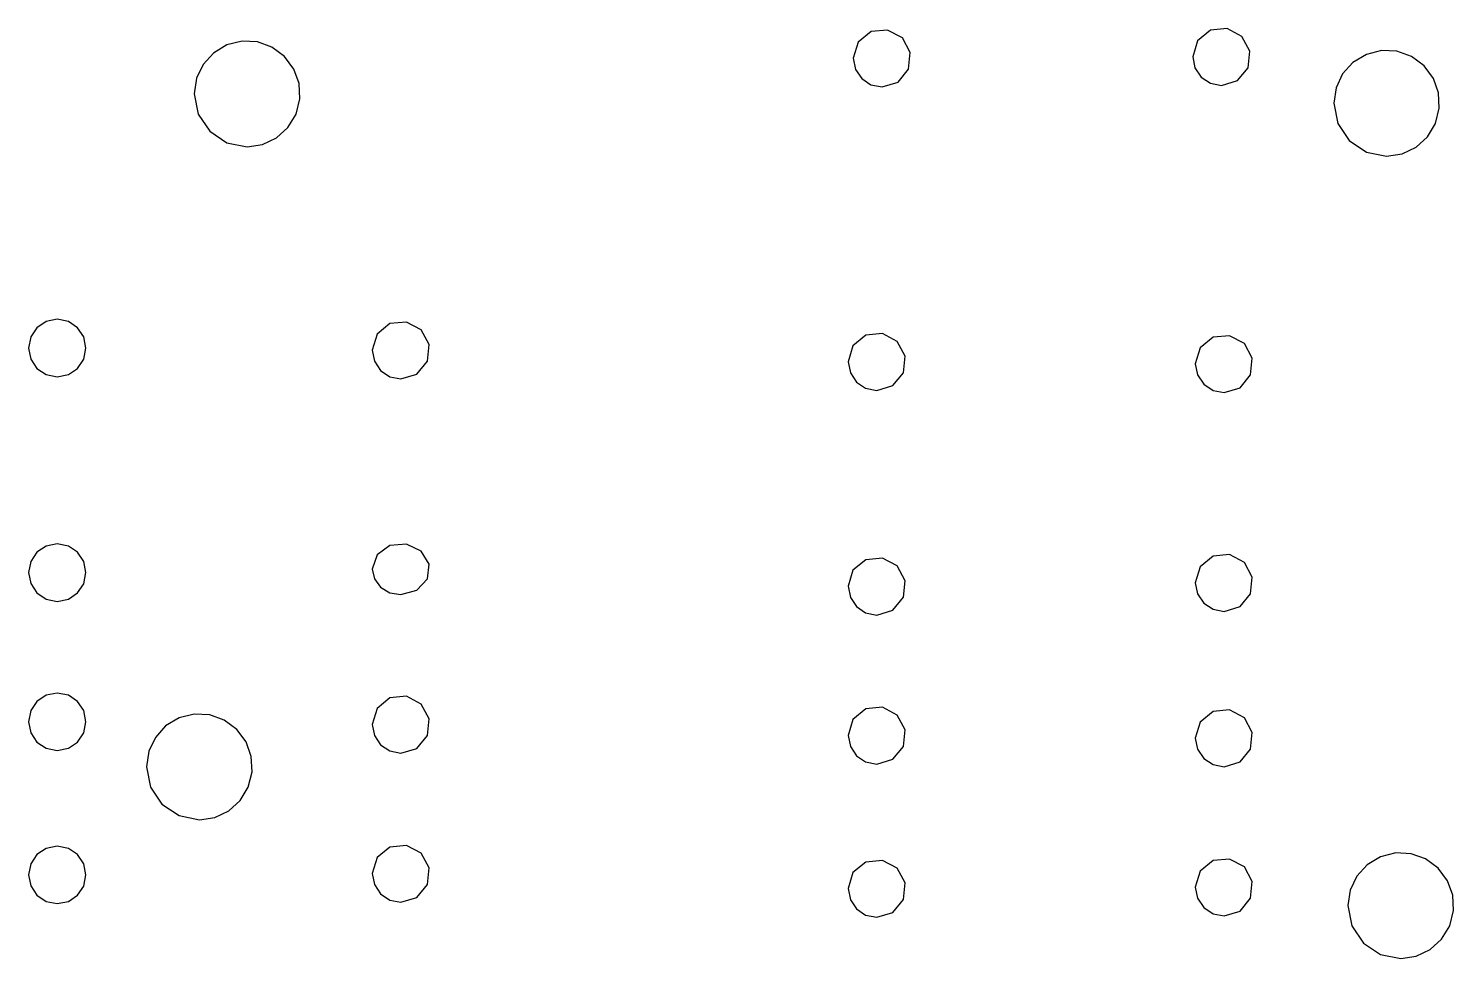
# Model space of a CAD drawing. Extents: x 36.3 to 95, y 830.9 to 869.3.
import ezdxf

# ---------------------------------------------------------------- set-up
doc = ezdxf.new("R2010")
doc.units = 0

msp = doc.modelspace()

# ---------------------------------------------------------------- linework, layer by layer
at = {"layer": 'milled_holes', "color": 7}
for points in [[(71.456169, 866.852886), (72.11452, 867.052595), (72.550966, 867.584406), (72.618399, 868.269068), (72.29409, 868.875807), (71.687351, 869.200116), (71.002689, 869.132683), (70.470878, 868.696237), (70.271169, 868.037886), (70.364292, 867.576631), (70.618248, 867.199965), (70.994914, 866.946009), (71.456169, 866.852886), (71.456169, 866.852886)], [(85.451408, 866.915813), (86.109759, 867.115522), (86.546205, 867.647333), (86.613638, 868.331995), (86.289329, 868.938734), (85.68259, 869.263043), (84.997928, 869.19561), (84.466117, 868.759164), (84.266408, 868.100813), (84.356611, 867.647333), (84.613487, 867.262892), (84.997928, 867.006016), (85.451408, 866.915813), (85.451408, 866.915813)], [(45.278145, 864.386746), (45.917946, 864.482551), (46.490379, 864.754473), (46.960663, 865.179272), (47.294016, 865.733708), (47.450345, 866.36147), (47.418183, 866.994389), (47.205689, 867.591438), (46.821026, 868.11159), (46.300874, 868.496253), (45.703825, 868.708747), (45.070906, 868.740909), (44.443144, 868.58458), (43.888708, 868.251227), (43.463909, 867.780943), (43.191987, 867.20851), (43.096182, 866.568709), (43.262274, 865.733708), (43.735264, 865.025828), (44.443144, 864.552838), (45.278145, 864.386746), (45.278145, 864.386746)], [(92.259392, 863.999844), (92.899193, 864.095649), (93.471626, 864.367571), (93.94191, 864.79237), (94.275263, 865.346806), (94.431592, 865.974568), (94.39943, 866.607487), (94.186936, 867.204536), (93.802273, 867.724688), (93.282121, 868.109351), (92.685072, 868.321845), (92.052153, 868.354007), (91.424391, 868.197678), (90.869955, 867.864325), (90.445156, 867.394041), (90.173234, 866.821608), (90.077429, 866.181807), (90.243521, 865.346806), (90.716511, 864.638926), (91.424391, 864.165936), (92.259392, 863.999844), (92.259392, 863.999844)], [(37.45002, 854.904217), (37.911275, 854.99734), (38.287941, 855.251296), (38.541897, 855.627962), (38.63502, 856.089217), (38.541897, 856.550472), (38.287941, 856.927138), (37.911275, 857.181094), (37.45002, 857.274217), (36.988765, 857.181094), (36.612099, 856.927138), (36.358143, 856.550472), (36.26502, 856.089217), (36.355223, 855.635737), (36.612099, 855.251296), (36.99654, 854.99442), (37.45002, 854.904217), (37.45002, 854.904217)], [(51.619072, 854.813579), (52.277423, 855.013288), (52.713869, 855.545099), (52.781302, 856.229761), (52.456993, 856.8365), (51.850254, 857.160809), (51.165592, 857.093376), (50.633781, 856.65693), (50.434072, 855.998579), (50.524275, 855.545099), (50.781151, 855.160658), (51.165592, 854.903782), (51.619072, 854.813579), (51.619072, 854.813579)], [(71.240227, 854.341106), (71.898578, 854.540815), (72.335024, 855.072626), (72.402457, 855.757288), (72.078148, 856.364027), (71.471409, 856.688336), (70.786747, 856.620903), (70.254936, 856.184457), (70.055227, 855.526106), (70.14835, 855.064851), (70.402306, 854.688185), (70.778972, 854.434229), (71.240227, 854.341106), (71.240227, 854.341106)], [(85.555534, 854.250408), (86.213885, 854.450117), (86.650331, 854.981928), (86.717764, 855.66659), (86.393455, 856.273329), (85.786716, 856.597638), (85.102054, 856.530205), (84.570243, 856.093759), (84.370534, 855.435408), (84.460737, 854.981928), (84.717613, 854.597487), (85.102054, 854.340611), (85.555534, 854.250408), (85.555534, 854.250408)], [(37.45002, 845.643841), (37.911275, 845.736964), (38.287941, 845.99092), (38.541897, 846.367586), (38.63502, 846.828841), (38.541897, 847.290096), (38.287941, 847.666762), (37.911275, 847.920718), (37.45002, 848.013841), (36.988765, 847.920718), (36.612099, 847.666762), (36.358143, 847.290096), (36.26502, 846.828841), (36.355223, 846.375361), (36.612099, 845.99092), (36.99654, 845.734044), (37.45002, 845.643841), (37.45002, 845.643841)], [(51.619072, 845.921201), (52.277423, 846.098791), (52.713869, 846.571703), (52.781302, 847.180537), (52.456993, 847.720078), (51.850254, 848.008469), (51.165592, 847.948505), (50.633781, 847.560396), (50.434072, 846.974959), (50.524275, 846.571703), (50.781151, 846.22984), (51.165592, 846.001413), (51.619072, 845.921201), (51.619072, 845.921201)], [(71.240227, 845.080669), (71.898578, 845.280378), (72.335024, 845.812189), (72.402457, 846.496851), (72.078148, 847.10359), (71.471409, 847.427899), (70.786747, 847.360466), (70.254936, 846.92402), (70.055227, 846.265669), (70.14835, 845.804414), (70.402306, 845.427748), (70.778972, 845.173792), (71.240227, 845.080669), (71.240227, 845.080669)], [(85.555534, 845.226787), (86.213885, 845.426496), (86.650331, 845.958307), (86.717764, 846.642969), (86.393455, 847.249708), (85.786716, 847.574017), (85.102054, 847.506584), (84.570243, 847.070138), (84.370534, 846.411787), (84.460737, 845.958307), (84.717613, 845.573866), (85.102054, 845.31699), (85.555534, 845.226787), (85.555534, 845.226787)], [(37.45002, 839.495525), (37.911275, 839.588648), (38.287941, 839.842604), (38.541897, 840.21927), (38.63502, 840.680525), (38.541897, 841.14178), (38.287941, 841.518446), (37.911275, 841.772402), (37.45002, 841.865525), (36.988765, 841.772402), (36.612099, 841.518446), (36.358143, 841.14178), (36.26502, 840.680525), (36.355223, 840.227045), (36.612099, 839.842604), (36.99654, 839.585728), (37.45002, 839.495525), (37.45002, 839.495525)], [(51.619072, 839.384624), (52.277423, 839.584333), (52.713869, 840.116144), (52.781302, 840.800806), (52.456993, 841.407545), (51.850254, 841.731854), (51.165592, 841.664421), (50.633781, 841.227975), (50.434072, 840.569624), (50.524275, 840.116144), (50.781151, 839.731703), (51.165592, 839.474827), (51.619072, 839.384624), (51.619072, 839.384624)], [(43.309151, 836.642422), (43.948952, 836.738227), (44.521385, 837.010149), (44.991669, 837.434948), (45.325022, 837.989384), (45.481351, 838.617146), (45.449189, 839.250065), (45.236695, 839.847114), (44.852032, 840.367266), (44.33188, 840.751929), (43.734831, 840.964423), (43.101912, 840.996585), (42.47415, 840.840256), (41.919714, 840.506903), (41.494915, 840.036619), (41.222993, 839.464186), (41.127188, 838.824385), (41.29328, 837.989384), (41.76627, 837.281504), (42.47415, 836.808514), (43.309151, 836.642422), (43.309151, 836.642422)], [(71.240227, 838.932354), (71.898578, 839.132063), (72.335024, 839.663874), (72.402457, 840.348536), (72.078148, 840.955275), (71.471409, 841.279584), (70.786747, 841.212151), (70.254936, 840.775705), (70.055227, 840.117354), (70.14835, 839.656099), (70.402306, 839.279433), (70.778972, 839.025477), (71.240227, 838.932354), (71.240227, 838.932354)], [(85.555534, 838.821514), (86.213885, 839.021223), (86.650331, 839.553034), (86.717764, 840.237696), (86.393455, 840.844435), (85.786716, 841.168744), (85.102054, 841.101311), (84.570243, 840.664865), (84.370534, 840.006514), (84.460737, 839.553034), (84.717613, 839.168593), (85.102054, 838.911717), (85.555534, 838.821514), (85.555534, 838.821514)], [(37.45002, 833.180645), (37.911275, 833.273768), (38.287941, 833.527724), (38.541897, 833.90439), (38.63502, 834.365645), (38.541897, 834.8269), (38.287941, 835.203566), (37.911275, 835.457522), (37.45002, 835.550645), (36.988765, 835.457522), (36.612099, 835.203566), (36.358143, 834.8269), (36.26502, 834.365645), (36.355223, 833.912165), (36.612099, 833.527724), (36.99654, 833.270848), (37.45002, 833.180645), (37.45002, 833.180645)], [(51.619072, 833.236187), (52.277423, 833.435896), (52.713869, 833.967707), (52.781302, 834.652369), (52.456993, 835.259108), (51.850254, 835.583417), (51.165592, 835.515984), (50.633781, 835.079538), (50.434072, 834.421187), (50.524275, 833.967707), (50.781151, 833.583266), (51.165592, 833.32639), (51.619072, 833.236187), (51.619072, 833.236187)], [(71.240227, 832.617473), (71.898578, 832.817182), (72.335024, 833.348993), (72.402457, 834.033655), (72.078148, 834.640394), (71.471409, 834.964703), (70.786747, 834.89727), (70.254936, 834.460824), (70.055227, 833.802473), (70.14835, 833.341218), (70.402306, 832.964552), (70.778972, 832.710596), (71.240227, 832.617473), (71.240227, 832.617473)], [(85.555534, 832.673076), (86.213885, 832.872785), (86.650331, 833.404596), (86.717764, 834.089258), (86.393455, 834.695997), (85.786716, 835.020306), (85.102054, 834.952873), (84.570243, 834.516427), (84.370534, 833.858076), (84.460737, 833.404596), (84.717613, 833.020155), (85.102054, 832.763279), (85.555534, 832.673076), (85.555534, 832.673076)], [(92.843987, 830.919155), (93.483788, 831.01496), (94.056221, 831.286882), (94.526505, 831.711681), (94.859858, 832.266117), (95.016187, 832.893879), (94.984025, 833.526798), (94.771531, 834.123847), (94.386868, 834.643999), (93.866716, 835.028662), (93.269667, 835.241156), (92.636748, 835.273318), (92.008986, 835.116989), (91.45455, 834.783636), (91.029751, 834.313352), (90.757829, 833.740919), (90.662024, 833.101118), (90.828116, 832.266117), (91.301106, 831.558237), (92.008986, 831.085247), (92.843987, 830.919155), (92.843987, 830.919155)]]:
    msp.add_lwpolyline(points, dxfattribs=at)

doc.saveas('drawing.dxf')
